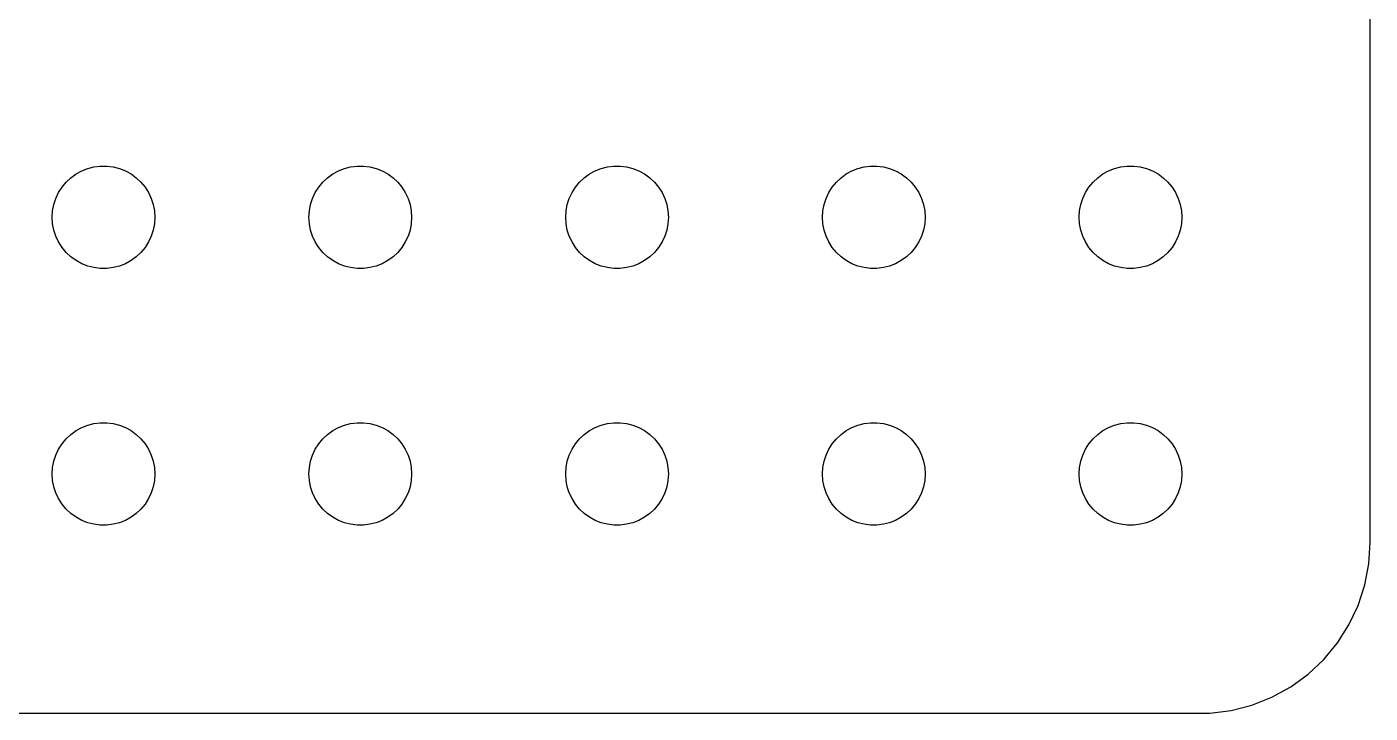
# Model space of a CAD drawing. Header units: metres. Extents: x -37 to 37, y 248 to 508.
# Drawn here: x -2.24 to 37, y 410.01 to 430.06 of the extents above; entities that cross this region are included whole.
import ezdxf

# ---------------------------------------------------------------- set-up
doc = ezdxf.new("R2010")
doc.units = ezdxf.units.M

msp = doc.modelspace()

# ---------------------------------------------------------------- linework, layer by layer
for p, q in [((37, 415), (37, 449)), ((-0.956131, 425.656), (-0.803726, 425.766)), ((-0.803726, 425.766), (-0.638657, 425.857)), ((-0.638657, 425.857), (-0.463516, 425.927)), ((-0.463516, 425.927), (-0.281067, 425.973)), ((-0.281067, 425.973), (-0.094177, 425.997)), ((-0.094177, 425.997), (0.094177, 425.997)), ((0.094177, 425.997), (0.281067, 425.973)), ((0.281067, 425.973), (0.463516, 425.927)), ((0.463516, 425.927), (0.638657, 425.857)), ((0.638657, 425.857), (0.803726, 425.766)), ((0.803726, 425.766), (0.956131, 425.656)), ((6.54385, 425.656), (6.69626, 425.766)), ((6.69626, 425.766), (6.86133, 425.857)), ((6.86133, 425.857), (7.03647, 425.927)), ((7.03647, 425.927), (7.21892, 425.973)), ((7.21892, 425.973), (7.40581, 425.997)), ((7.40581, 425.997), (7.59418, 425.997)), ((7.59418, 425.997), (7.78107, 425.973)), ((7.78107, 425.973), (7.96352, 425.927)), ((7.96352, 425.927), (8.13866, 425.857)), ((8.13866, 425.857), (8.30373, 425.766)), ((8.30373, 425.766), (8.45613, 425.656)), ((14.0439, 425.656), (14.1963, 425.766)), ((14.1963, 425.766), (14.3613, 425.857)), ((14.3613, 425.857), (14.5365, 425.927)), ((14.5365, 425.927), (14.7189, 425.973)), ((14.7189, 425.973), (14.9058, 425.997)), ((14.9058, 425.997), (15.0942, 425.997)), ((15.0942, 425.997), (15.2811, 425.973)), ((15.2811, 425.973), (15.4635, 425.927)), ((15.4635, 425.927), (15.6387, 425.857)), ((15.6387, 425.857), (15.8037, 425.766)), ((15.8037, 425.766), (15.9561, 425.656)), ((21.5439, 425.656), (21.6963, 425.766)), ((21.6963, 425.766), (21.8613, 425.857)), ((21.8613, 425.857), (22.0365, 425.927)), ((22.0365, 425.927), (22.2189, 425.973)), ((22.2189, 425.973), (22.4058, 425.997)), ((22.4058, 425.997), (22.5942, 425.997)), ((22.5942, 425.997), (22.7811, 425.973)), ((22.7811, 425.973), (22.9635, 425.927)), ((22.9635, 425.927), (23.1387, 425.857)), ((23.1387, 425.857), (23.3037, 425.766)), ((23.3037, 425.766), (23.4561, 425.656)), ((29.0439, 425.656), (29.1963, 425.766)), ((29.1963, 425.766), (29.3613, 425.857)), ((29.3613, 425.857), (29.5365, 425.927)), ((29.5365, 425.927), (29.7189, 425.973)), ((29.7189, 425.973), (29.9058, 425.997)), ((29.9058, 425.997), (30.0942, 425.997)), ((30.0942, 425.997), (30.2811, 425.973)), ((30.2811, 425.973), (30.4635, 425.927)), ((30.4635, 425.927), (30.6387, 425.857)), ((30.6387, 425.857), (30.8037, 425.766)), ((30.8037, 425.766), (30.9561, 425.656)), ((-1.31445, 425.223), (-1.21352, 425.382)), ((-1.21352, 425.382), (-1.09344, 425.527)), ((-1.09344, 425.527), (-0.956131, 425.656)), ((0.956131, 425.656), (1.09344, 425.527)), ((1.09344, 425.527), (1.21352, 425.382)), ((1.21352, 425.382), (1.31445, 425.223)), ((6.18553, 425.223), (6.28647, 425.382)), ((6.28647, 425.382), (6.40654, 425.527)), ((6.40654, 425.527), (6.54385, 425.656)), ((8.45613, 425.656), (8.59344, 425.527)), ((8.59344, 425.527), (8.71352, 425.382)), ((8.71352, 425.382), (8.81445, 425.223)), ((13.6855, 425.223), (13.7865, 425.382)), ((13.7865, 425.382), (13.9065, 425.527)), ((13.9065, 425.527), (14.0439, 425.656)), ((15.9561, 425.656), (16.0934, 425.527)), ((16.0934, 425.527), (16.2135, 425.382)), ((16.2135, 425.382), (16.3145, 425.223)), ((21.1855, 425.223), (21.2865, 425.382)), ((21.2865, 425.382), (21.4065, 425.527)), ((21.4065, 425.527), (21.5439, 425.656)), ((23.4561, 425.656), (23.5934, 425.527)), ((23.5934, 425.527), (23.7135, 425.382)), ((23.7135, 425.382), (23.8145, 425.223)), ((28.6855, 425.223), (28.7865, 425.382)), ((28.7865, 425.382), (28.9065, 425.527)), ((28.9065, 425.527), (29.0439, 425.656)), ((30.9561, 425.656), (31.0934, 425.527)), ((31.0934, 425.527), (31.2135, 425.382)), ((31.2135, 425.382), (31.3145, 425.223)), ((-1.45287, 424.873), (-1.39465, 425.052)), ((-1.39465, 425.052), (-1.31445, 425.223)), ((1.31445, 425.223), (1.39465, 425.052)), ((1.39465, 425.052), (1.45287, 424.873)), ((6.04712, 424.873), (6.10533, 425.052)), ((6.10533, 425.052), (6.18553, 425.223)), ((8.81445, 425.223), (8.89465, 425.052)), ((8.89465, 425.052), (8.95287, 424.873)), ((13.5471, 424.873), (13.6053, 425.052)), ((13.6053, 425.052), (13.6855, 425.223)), ((16.3145, 425.223), (16.3947, 425.052)), ((16.3947, 425.052), (16.4529, 424.873)), ((21.0471, 424.873), (21.1053, 425.052)), ((21.1053, 425.052), (21.1855, 425.223)), ((23.8145, 425.223), (23.8947, 425.052)), ((23.8947, 425.052), (23.9529, 424.873)), ((28.5471, 424.873), (28.6053, 425.052)), ((28.6053, 425.052), (28.6855, 425.223)), ((31.3145, 425.223), (31.3947, 425.052)), ((31.3947, 425.052), (31.4529, 424.873)), ((-1.5, 424.5), (-1.48816, 424.688)), ((-1.48816, 424.688), (-1.45287, 424.873)), ((1.45287, 424.873), (1.48816, 424.688)), ((1.48816, 424.688), (1.5, 424.5)), ((6, 424.5), (6.01183, 424.688)), ((6.01183, 424.688), (6.04712, 424.873)), ((8.95287, 424.873), (8.98816, 424.688)), ((8.98816, 424.688), (9, 424.5)), ((13.5, 424.5), (13.5118, 424.688)), ((13.5118, 424.688), (13.5471, 424.873)), ((16.4529, 424.873), (16.4882, 424.688)), ((16.4882, 424.688), (16.5, 424.5)), ((21, 424.5), (21.0118, 424.688)), ((21.0118, 424.688), (21.0471, 424.873)), ((23.9529, 424.873), (23.9882, 424.688)), ((23.9882, 424.688), (24, 424.5)), ((28.5, 424.5), (28.5118, 424.688)), ((28.5118, 424.688), (28.5471, 424.873)), ((31.4529, 424.873), (31.4882, 424.688)), ((31.4882, 424.688), (31.5, 424.5)), ((-1.48816, 424.312), (-1.5, 424.5)), ((-1.45287, 424.127), (-1.48816, 424.312)), ((1.48816, 424.312), (1.45287, 424.127)), ((1.5, 424.5), (1.48816, 424.312)), ((6.01183, 424.312), (6, 424.5)), ((6.04712, 424.127), (6.01183, 424.312)), ((8.98816, 424.312), (8.95287, 424.127)), ((9, 424.5), (8.98816, 424.312)), ((13.5118, 424.312), (13.5, 424.5)), ((13.5471, 424.127), (13.5118, 424.312)), ((16.4882, 424.312), (16.4529, 424.127)), ((16.5, 424.5), (16.4882, 424.312)), ((21.0118, 424.312), (21, 424.5)), ((21.0471, 424.127), (21.0118, 424.312)), ((23.9882, 424.312), (23.9529, 424.127)), ((24, 424.5), (23.9882, 424.312)), ((28.5118, 424.312), (28.5, 424.5)), ((28.5471, 424.127), (28.5118, 424.312)), ((31.4882, 424.312), (31.4529, 424.127)), ((31.5, 424.5), (31.4882, 424.312)), ((-1.39465, 423.948), (-1.45287, 424.127)), ((-1.31445, 423.777), (-1.39465, 423.948)), ((1.39465, 423.948), (1.31445, 423.777)), ((1.45287, 424.127), (1.39465, 423.948)), ((6.10533, 423.948), (6.04712, 424.127)), ((6.18553, 423.777), (6.10533, 423.948)), ((8.89465, 423.948), (8.81445, 423.777)), ((8.95287, 424.127), (8.89465, 423.948)), ((13.6053, 423.948), (13.5471, 424.127)), ((13.6855, 423.777), (13.6053, 423.948)), ((16.3947, 423.948), (16.3145, 423.777)), ((16.4529, 424.127), (16.3947, 423.948)), ((21.1053, 423.948), (21.0471, 424.127)), ((21.1855, 423.777), (21.1053, 423.948)), ((23.8947, 423.948), (23.8145, 423.777)), ((23.9529, 424.127), (23.8947, 423.948)), ((28.6053, 423.948), (28.5471, 424.127)), ((28.6855, 423.777), (28.6053, 423.948)), ((31.3947, 423.948), (31.3145, 423.777)), ((31.4529, 424.127), (31.3947, 423.948)), ((-1.21352, 423.618), (-1.31445, 423.777)), ((-1.09344, 423.473), (-1.21352, 423.618)), ((-0.956131, 423.344), (-1.09344, 423.473)), ((1.09344, 423.473), (0.956131, 423.344)), ((1.21352, 423.618), (1.09344, 423.473)), ((1.31445, 423.777), (1.21352, 423.618)), ((6.28647, 423.618), (6.18553, 423.777)), ((6.40654, 423.473), (6.28647, 423.618)), ((6.54385, 423.344), (6.40654, 423.473)), ((8.59344, 423.473), (8.45613, 423.344)), ((8.71352, 423.618), (8.59344, 423.473)), ((8.81445, 423.777), (8.71352, 423.618)), ((13.7865, 423.618), (13.6855, 423.777)), ((13.9065, 423.473), (13.7865, 423.618)), ((14.0439, 423.344), (13.9065, 423.473)), ((16.0934, 423.473), (15.9561, 423.344)), ((16.2135, 423.618), (16.0934, 423.473)), ((16.3145, 423.777), (16.2135, 423.618)), ((21.2865, 423.618), (21.1855, 423.777)), ((21.4065, 423.473), (21.2865, 423.618)), ((21.5439, 423.344), (21.4065, 423.473)), ((23.5934, 423.473), (23.4561, 423.344)), ((23.7135, 423.618), (23.5934, 423.473)), ((23.8145, 423.777), (23.7135, 423.618)), ((28.7865, 423.618), (28.6855, 423.777)), ((28.9065, 423.473), (28.7865, 423.618)), ((29.0439, 423.344), (28.9065, 423.473)), ((31.0934, 423.473), (30.9561, 423.344)), ((31.2135, 423.618), (31.0934, 423.473)), ((31.3145, 423.777), (31.2135, 423.618)), ((-0.803726, 423.234), (-0.956131, 423.344)), ((-0.638657, 423.143), (-0.803726, 423.234)), ((-0.463516, 423.073), (-0.638657, 423.143)), ((-0.281067, 423.027), (-0.463516, 423.073)), ((-0.094177, 423.003), (-0.281067, 423.027)), ((0.281067, 423.027), (0.094177, 423.003)), ((0.463516, 423.073), (0.281067, 423.027)), ((0.638657, 423.143), (0.463516, 423.073)), ((0.803726, 423.234), (0.638657, 423.143)), ((0.956131, 423.344), (0.803726, 423.234)), ((6.69626, 423.234), (6.54385, 423.344)), ((6.86133, 423.143), (6.69626, 423.234)), ((7.03647, 423.073), (6.86133, 423.143)), ((7.21892, 423.027), (7.03647, 423.073)), ((7.40581, 423.003), (7.21892, 423.027)), ((7.78107, 423.027), (7.59418, 423.003)), ((7.96352, 423.073), (7.78107, 423.027)), ((8.13866, 423.143), (7.96352, 423.073)), ((8.30373, 423.234), (8.13866, 423.143)), ((8.45613, 423.344), (8.30373, 423.234)), ((14.1963, 423.234), (14.0439, 423.344)), ((14.3613, 423.143), (14.1963, 423.234)), ((14.5365, 423.073), (14.3613, 423.143)), ((14.7189, 423.027), (14.5365, 423.073)), ((14.9058, 423.003), (14.7189, 423.027)), ((15.2811, 423.027), (15.0942, 423.003)), ((15.4635, 423.073), (15.2811, 423.027)), ((15.6387, 423.143), (15.4635, 423.073)), ((15.8037, 423.234), (15.6387, 423.143)), ((15.9561, 423.344), (15.8037, 423.234)), ((21.6963, 423.234), (21.5439, 423.344)), ((21.8613, 423.143), (21.6963, 423.234)), ((22.0365, 423.073), (21.8613, 423.143)), ((22.2189, 423.027), (22.0365, 423.073)), ((22.4058, 423.003), (22.2189, 423.027)), ((22.7811, 423.027), (22.5942, 423.003)), ((22.9635, 423.073), (22.7811, 423.027)), ((23.1387, 423.143), (22.9635, 423.073)), ((23.3037, 423.234), (23.1387, 423.143)), ((23.4561, 423.344), (23.3037, 423.234)), ((29.1963, 423.234), (29.0439, 423.344)), ((29.3613, 423.143), (29.1963, 423.234)), ((29.5365, 423.073), (29.3613, 423.143)), ((29.7189, 423.027), (29.5365, 423.073)), ((29.9058, 423.003), (29.7189, 423.027)), ((30.2811, 423.027), (30.0942, 423.003)), ((30.4635, 423.073), (30.2811, 423.027)), ((30.6387, 423.143), (30.4635, 423.073)), ((30.8037, 423.234), (30.6387, 423.143)), ((30.9561, 423.344), (30.8037, 423.234)), ((0.094177, 423.003), (-0.094177, 423.003)), ((7.59418, 423.003), (7.40581, 423.003)), ((15.0942, 423.003), (14.9058, 423.003)), ((22.5942, 423.003), (22.4058, 423.003)), ((30.0942, 423.003), (29.9058, 423.003)), ((-0.803726, 418.266), (-0.638657, 418.357)), ((-0.638657, 418.357), (-0.463516, 418.427)), ((-0.463516, 418.427), (-0.281067, 418.473)), ((-0.281067, 418.473), (-0.094177, 418.497)), ((-0.094177, 418.497), (0.094177, 418.497)), ((0.094177, 418.497), (0.281067, 418.473)), ((0.281067, 418.473), (0.463516, 418.427)), ((0.463516, 418.427), (0.638657, 418.357)), ((0.638657, 418.357), (0.803726, 418.266)), ((6.69626, 418.266), (6.86133, 418.357)), ((6.86133, 418.357), (7.03647, 418.427)), ((7.03647, 418.427), (7.21892, 418.473)), ((7.21892, 418.473), (7.40581, 418.497)), ((7.40581, 418.497), (7.59418, 418.497)), ((7.59418, 418.497), (7.78107, 418.473)), ((7.78107, 418.473), (7.96352, 418.427)), ((7.96352, 418.427), (8.13866, 418.357)), ((8.13866, 418.357), (8.30373, 418.266)), ((14.1963, 418.266), (14.3613, 418.357)), ((14.3613, 418.357), (14.5365, 418.427)), ((14.5365, 418.427), (14.7189, 418.473)), ((14.7189, 418.473), (14.9058, 418.497)), ((14.9058, 418.497), (15.0942, 418.497)), ((15.0942, 418.497), (15.2811, 418.473)), ((15.2811, 418.473), (15.4635, 418.427)), ((15.4635, 418.427), (15.6387, 418.357)), ((15.6387, 418.357), (15.8037, 418.266)), ((21.6963, 418.266), (21.8613, 418.357)), ((21.8613, 418.357), (22.0365, 418.427)), ((22.0365, 418.427), (22.2189, 418.473)), ((22.2189, 418.473), (22.4058, 418.497)), ((22.4058, 418.497), (22.5942, 418.497)), ((22.5942, 418.497), (22.7811, 418.473)), ((22.7811, 418.473), (22.9635, 418.427)), ((22.9635, 418.427), (23.1387, 418.357)), ((23.1387, 418.357), (23.3037, 418.266)), ((29.1963, 418.266), (29.3613, 418.357)), ((29.3613, 418.357), (29.5365, 418.427)), ((29.5365, 418.427), (29.7189, 418.473)), ((29.7189, 418.473), (29.9058, 418.497)), ((29.9058, 418.497), (30.0942, 418.497)), ((30.0942, 418.497), (30.2811, 418.473)), ((30.2811, 418.473), (30.4635, 418.427)), ((30.4635, 418.427), (30.6387, 418.357)), ((30.6387, 418.357), (30.8037, 418.266)), ((-1.21352, 417.882), (-1.09344, 418.027)), ((-1.09344, 418.027), (-0.956131, 418.156)), ((-0.956131, 418.156), (-0.803726, 418.266)), ((0.803726, 418.266), (0.956131, 418.156)), ((0.956131, 418.156), (1.09344, 418.027)), ((1.09344, 418.027), (1.21352, 417.882)), ((6.28647, 417.882), (6.40654, 418.027)), ((6.40654, 418.027), (6.54385, 418.156)), ((6.54385, 418.156), (6.69626, 418.266)), ((8.30373, 418.266), (8.45613, 418.156)), ((8.45613, 418.156), (8.59344, 418.027)), ((8.59344, 418.027), (8.71352, 417.882)), ((13.7865, 417.882), (13.9065, 418.027)), ((13.9065, 418.027), (14.0439, 418.156)), ((14.0439, 418.156), (14.1963, 418.266)), ((15.8037, 418.266), (15.9561, 418.156)), ((15.9561, 418.156), (16.0934, 418.027)), ((16.0934, 418.027), (16.2135, 417.882)), ((21.2865, 417.882), (21.4065, 418.027)), ((21.4065, 418.027), (21.5439, 418.156)), ((21.5439, 418.156), (21.6963, 418.266)), ((23.3037, 418.266), (23.4561, 418.156)), ((23.4561, 418.156), (23.5934, 418.027)), ((23.5934, 418.027), (23.7135, 417.882)), ((28.7865, 417.882), (28.9065, 418.027)), ((28.9065, 418.027), (29.0439, 418.156)), ((29.0439, 418.156), (29.1963, 418.266)), ((30.8037, 418.266), (30.9561, 418.156)), ((30.9561, 418.156), (31.0934, 418.027)), ((31.0934, 418.027), (31.2135, 417.882)), ((-1.45287, 417.373), (-1.39465, 417.552)), ((-1.39465, 417.552), (-1.31445, 417.723)), ((-1.31445, 417.723), (-1.21352, 417.882)), ((1.21352, 417.882), (1.31445, 417.723)), ((1.31445, 417.723), (1.39465, 417.552)), ((1.39465, 417.552), (1.45287, 417.373)), ((6.04712, 417.373), (6.10533, 417.552)), ((6.10533, 417.552), (6.18553, 417.723)), ((6.18553, 417.723), (6.28647, 417.882)), ((8.71352, 417.882), (8.81445, 417.723)), ((8.81445, 417.723), (8.89465, 417.552)), ((8.89465, 417.552), (8.95287, 417.373)), ((13.5471, 417.373), (13.6053, 417.552)), ((13.6053, 417.552), (13.6855, 417.723)), ((13.6855, 417.723), (13.7865, 417.882)), ((16.2135, 417.882), (16.3145, 417.723)), ((16.3145, 417.723), (16.3947, 417.552)), ((16.3947, 417.552), (16.4529, 417.373)), ((21.0471, 417.373), (21.1053, 417.552)), ((21.1053, 417.552), (21.1855, 417.723)), ((21.1855, 417.723), (21.2865, 417.882)), ((23.7135, 417.882), (23.8145, 417.723)), ((23.8145, 417.723), (23.8947, 417.552)), ((23.8947, 417.552), (23.9529, 417.373)), ((28.5471, 417.373), (28.6053, 417.552)), ((28.6053, 417.552), (28.6855, 417.723)), ((28.6855, 417.723), (28.7865, 417.882)), ((31.2135, 417.882), (31.3145, 417.723)), ((31.3145, 417.723), (31.3947, 417.552)), ((31.3947, 417.552), (31.4529, 417.373)), ((-1.5, 417), (-1.48816, 417.188)), ((-1.48816, 417.188), (-1.45287, 417.373)), ((1.45287, 417.373), (1.48816, 417.188)), ((1.48816, 417.188), (1.5, 417)), ((6, 417), (6.01183, 417.188)), ((6.01183, 417.188), (6.04712, 417.373)), ((8.95287, 417.373), (8.98816, 417.188)), ((8.98816, 417.188), (9, 417)), ((13.5, 417), (13.5118, 417.188)), ((13.5118, 417.188), (13.5471, 417.373)), ((16.4529, 417.373), (16.4882, 417.188)), ((16.4882, 417.188), (16.5, 417)), ((21, 417), (21.0118, 417.188)), ((21.0118, 417.188), (21.0471, 417.373)), ((23.9529, 417.373), (23.9882, 417.188)), ((23.9882, 417.188), (24, 417)), ((28.5, 417), (28.5118, 417.188)), ((28.5118, 417.188), (28.5471, 417.373)), ((31.4529, 417.373), (31.4882, 417.188)), ((31.4882, 417.188), (31.5, 417)), ((-1.48816, 416.812), (-1.5, 417)), ((-1.45287, 416.627), (-1.48816, 416.812)), ((1.48816, 416.812), (1.45287, 416.627)), ((1.5, 417), (1.48816, 416.812)), ((6.01183, 416.812), (6, 417)), ((6.04712, 416.627), (6.01183, 416.812)), ((8.98816, 416.812), (8.95287, 416.627)), ((9, 417), (8.98816, 416.812)), ((13.5118, 416.812), (13.5, 417)), ((13.5471, 416.627), (13.5118, 416.812)), ((16.4882, 416.812), (16.4529, 416.627)), ((16.5, 417), (16.4882, 416.812)), ((21.0118, 416.812), (21, 417)), ((21.0471, 416.627), (21.0118, 416.812)), ((23.9882, 416.812), (23.9529, 416.627)), ((24, 417), (23.9882, 416.812)), ((28.5118, 416.812), (28.5, 417)), ((28.5471, 416.627), (28.5118, 416.812)), ((31.4882, 416.812), (31.4529, 416.627)), ((31.5, 417), (31.4882, 416.812)), ((-1.39465, 416.448), (-1.45287, 416.627)), ((-1.31445, 416.277), (-1.39465, 416.448)), ((1.39465, 416.448), (1.31445, 416.277)), ((1.45287, 416.627), (1.39465, 416.448)), ((6.10533, 416.448), (6.04712, 416.627)), ((6.18553, 416.277), (6.10533, 416.448)), ((8.89465, 416.448), (8.81445, 416.277)), ((8.95287, 416.627), (8.89465, 416.448)), ((13.6053, 416.448), (13.5471, 416.627)), ((13.6855, 416.277), (13.6053, 416.448)), ((16.3947, 416.448), (16.3145, 416.277)), ((16.4529, 416.627), (16.3947, 416.448)), ((21.1053, 416.448), (21.0471, 416.627)), ((21.1855, 416.277), (21.1053, 416.448)), ((23.8947, 416.448), (23.8145, 416.277)), ((23.9529, 416.627), (23.8947, 416.448)), ((28.6053, 416.448), (28.5471, 416.627)), ((28.6855, 416.277), (28.6053, 416.448)), ((31.3947, 416.448), (31.3145, 416.277)), ((31.4529, 416.627), (31.3947, 416.448)), ((-1.21352, 416.118), (-1.31445, 416.277)), ((-1.09344, 415.973), (-1.21352, 416.118)), ((-0.956131, 415.844), (-1.09344, 415.973)), ((1.09344, 415.973), (0.956131, 415.844)), ((1.21352, 416.118), (1.09344, 415.973)), ((1.31445, 416.277), (1.21352, 416.118)), ((6.28647, 416.118), (6.18553, 416.277)), ((6.40654, 415.973), (6.28647, 416.118)), ((6.54385, 415.844), (6.40654, 415.973)), ((8.59344, 415.973), (8.45613, 415.844)), ((8.71352, 416.118), (8.59344, 415.973)), ((8.81445, 416.277), (8.71352, 416.118)), ((13.7865, 416.118), (13.6855, 416.277)), ((13.9065, 415.973), (13.7865, 416.118)), ((14.0439, 415.844), (13.9065, 415.973)), ((16.0934, 415.973), (15.9561, 415.844)), ((16.2135, 416.118), (16.0934, 415.973)), ((16.3145, 416.277), (16.2135, 416.118)), ((21.2865, 416.118), (21.1855, 416.277)), ((21.4065, 415.973), (21.2865, 416.118)), ((21.5439, 415.844), (21.4065, 415.973)), ((23.5934, 415.973), (23.4561, 415.844)), ((23.7135, 416.118), (23.5934, 415.973)), ((23.8145, 416.277), (23.7135, 416.118)), ((28.7865, 416.118), (28.6855, 416.277)), ((28.9065, 415.973), (28.7865, 416.118)), ((29.0439, 415.844), (28.9065, 415.973)), ((31.0934, 415.973), (30.9561, 415.844)), ((31.2135, 416.118), (31.0934, 415.973)), ((31.3145, 416.277), (31.2135, 416.118)), ((-0.803726, 415.734), (-0.956131, 415.844)), ((-0.638657, 415.643), (-0.803726, 415.734)), ((-0.463516, 415.573), (-0.638657, 415.643)), ((-0.281067, 415.527), (-0.463516, 415.573)), ((0.463516, 415.573), (0.281067, 415.527)), ((0.638657, 415.643), (0.463516, 415.573)), ((0.803726, 415.734), (0.638657, 415.643)), ((0.956131, 415.844), (0.803726, 415.734)), ((6.69626, 415.734), (6.54385, 415.844)), ((6.86133, 415.643), (6.69626, 415.734)), ((7.03647, 415.573), (6.86133, 415.643)), ((7.21892, 415.527), (7.03647, 415.573)), ((7.96352, 415.573), (7.78107, 415.527)), ((8.13866, 415.643), (7.96352, 415.573)), ((8.30373, 415.734), (8.13866, 415.643)), ((8.45613, 415.844), (8.30373, 415.734)), ((14.1963, 415.734), (14.0439, 415.844)), ((14.3613, 415.643), (14.1963, 415.734)), ((14.5365, 415.573), (14.3613, 415.643)), ((14.7189, 415.527), (14.5365, 415.573)), ((15.4635, 415.573), (15.2811, 415.527)), ((15.6387, 415.643), (15.4635, 415.573)), ((15.8037, 415.734), (15.6387, 415.643)), ((15.9561, 415.844), (15.8037, 415.734)), ((21.6963, 415.734), (21.5439, 415.844)), ((21.8613, 415.643), (21.6963, 415.734)), ((22.0365, 415.573), (21.8613, 415.643)), ((22.2189, 415.527), (22.0365, 415.573)), ((22.9635, 415.573), (22.7811, 415.527)), ((23.1387, 415.643), (22.9635, 415.573)), ((23.3037, 415.734), (23.1387, 415.643)), ((23.4561, 415.844), (23.3037, 415.734)), ((29.1963, 415.734), (29.0439, 415.844)), ((29.3613, 415.643), (29.1963, 415.734)), ((29.5365, 415.573), (29.3613, 415.643)), ((29.7189, 415.527), (29.5365, 415.573)), ((30.4635, 415.573), (30.2811, 415.527)), ((30.6387, 415.643), (30.4635, 415.573)), ((30.8037, 415.734), (30.6387, 415.643)), ((30.9561, 415.844), (30.8037, 415.734)), ((-0.094177, 415.503), (-0.281067, 415.527)), ((0.094177, 415.503), (-0.094177, 415.503)), ((0.281067, 415.527), (0.094177, 415.503)), ((7.40581, 415.503), (7.21892, 415.527)), ((7.59418, 415.503), (7.40581, 415.503)), ((7.78107, 415.527), (7.59418, 415.503)), ((14.9058, 415.503), (14.7189, 415.527)), ((15.0942, 415.503), (14.9058, 415.503)), ((15.2811, 415.527), (15.0942, 415.503)), ((22.4058, 415.503), (22.2189, 415.527)), ((22.5942, 415.503), (22.4058, 415.503)), ((22.7811, 415.527), (22.5942, 415.503)), ((29.9058, 415.503), (29.7189, 415.527)), ((30.0942, 415.503), (29.9058, 415.503)), ((30.2811, 415.527), (30.0942, 415.503)), ((36.9606, 414.373), (37, 415)), ((36.8429, 413.757), (36.9606, 414.373)), ((36.6489, 413.159), (36.8429, 413.757)), ((36.3815, 412.591), (36.6489, 413.159)), ((36.0451, 412.061), (36.3815, 412.591)), ((35.6448, 411.577), (36.0451, 412.061)), ((35.1871, 411.147), (35.6448, 411.577)), ((34.6791, 410.778), (35.1871, 411.147)), ((33.5451, 410.245), (34.1289, 410.476)), ((34.1289, 410.476), (34.6791, 410.778)), ((32.3139, 410.01), (32.9369, 410.089)), ((32.9369, 410.089), (33.5451, 410.245)), ((-32.3139, 410.01), (32.3139, 410.01))]:
    msp.add_line(p, q)

doc.saveas('drawing.dxf')
